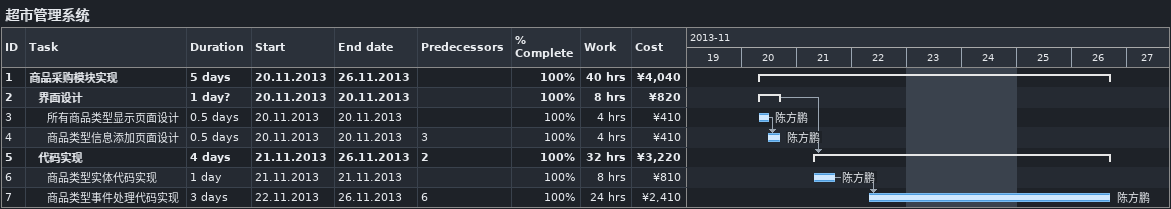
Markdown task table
超市管理系统

| ID | Level | Task | Duration | Start | Finish | Predecessors | Resources | % complete | Work (h) | Cost (¥) |
|---|---|---|---|---|---|---|---|---|---|---|
| 1 | 1 | **商品采购模块实现** | 5d | 2013-11-20 | 2013-11-26 |  |  | 100 | 40 | 4040 |
| 2 | 2 | **界面设计** | 1d? | 2013-11-20 | 2013-11-20 |  |  | 100 | 8 | 820 |
| 3 | 3 | 所有商品类型显示页面设计 | 0.5d | 2013-11-20 | 2013-11-20 |  | 陈方鹏 | 100 | 4 | 410 |
| 4 | 3 | 商品类型信息添加页面设计 | 0.5d | 2013-11-20 | 2013-11-20 | 3 | 陈方鹏 | 100 | 4 | 410 |
| 5 | 2 | **代码实现** | 4d | 2013-11-21 | 2013-11-26 | 2 |  | 100 | 32 | 3220 |
| 6 | 3 | 商品类型实体代码实现 | 1d | 2013-11-21 | 2013-11-21 |  | 陈方鹏 | 100 | 8 | 810 |
| 7 | 3 | 商品类型事件处理代码实现 | 3d | 2013-11-22 | 2013-11-26 | 6 | 陈方鹏 | 100 | 24 | 2410 |
